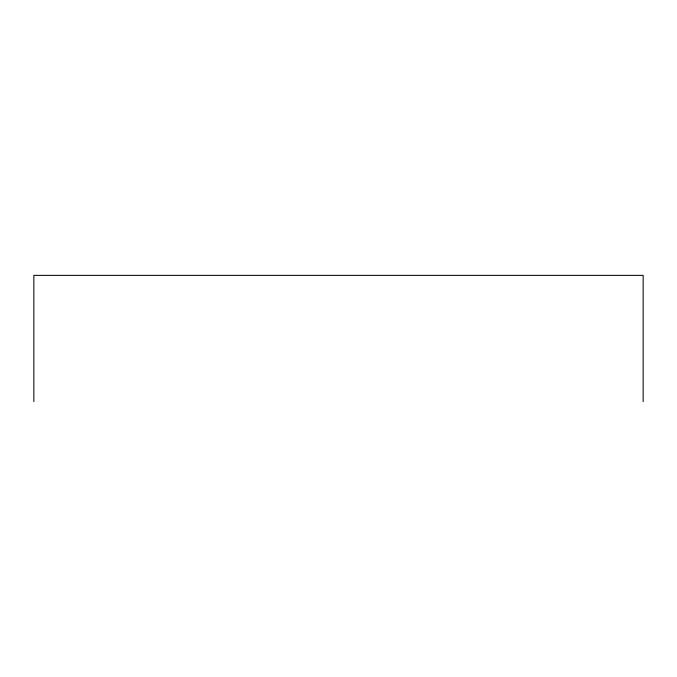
<?xml version="1.0" encoding="UTF-8"?>
<svg xmlns="http://www.w3.org/2000/svg" width="677" height="677" viewBox="0 0 677 677"><rect width="100%" height="100%" fill="white"/><g stroke="black" fill="none" stroke-linecap="round" stroke-linejoin="round"><path stroke-width="1.02" d="M643.15 401.63L643.15 275.37L33.85 275.37L33.85 401.63"/></g></svg>
